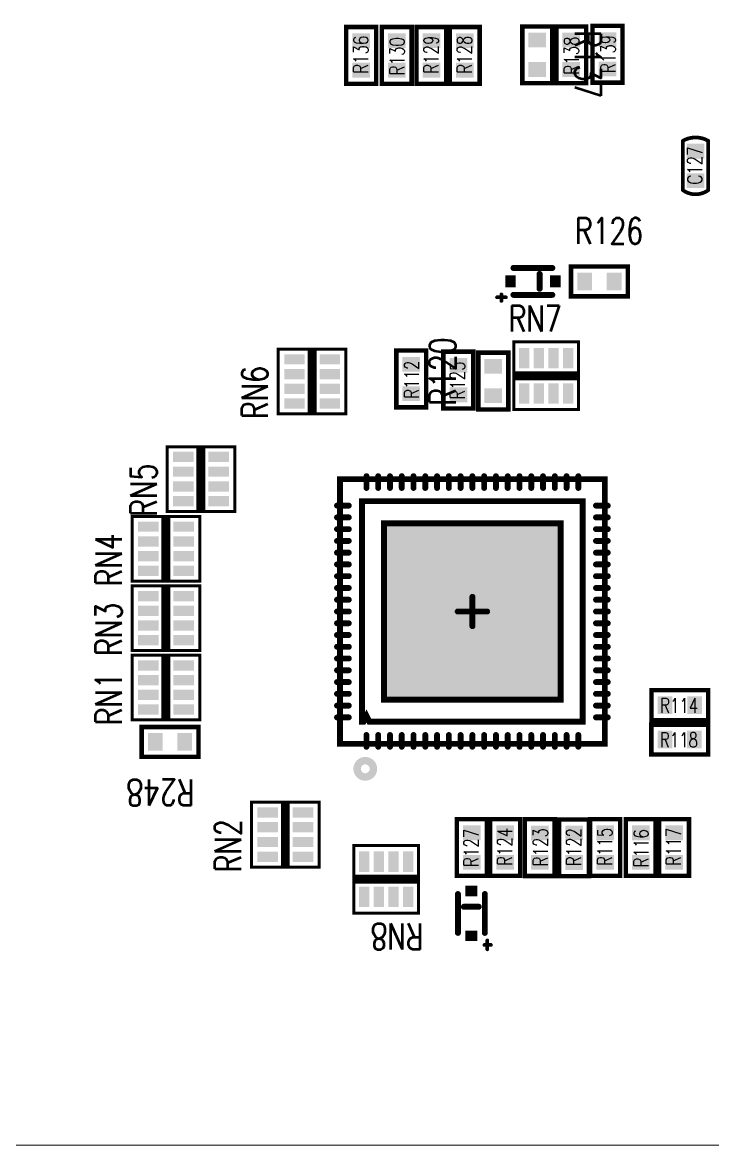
# Model space of a CAD drawing. Extents: x -19 to 193, y -25 to 111.
# Drawn here: x 141.44 to 164.88, y -0.02 to 38.16 of the extents above; entities that cross this region are included whole.
import ezdxf
from ezdxf.enums import TextEntityAlignment as Align

# ---------------------------------------------------------------- set-up
doc = ezdxf.new("R2010")
doc.units = 0
for name, color, linetype in [('BOARD_OUTLINE_00', 6, 'CONTINUOUS'), ('DRIL_NPLTE_THRU_01', 3, 'CONTINUOUS'), ('DRIL_NPLTE_THRU_02', 222, 'CONTINUOUS'), ('DRIL_NPLTE_THRU_03', 5, 'CONTINUOUS'), ('DRIL_NPLTE_THRU_04', 1, 'CONTINUOUS'), ('DRIL_PLTE_THRU_01', 3, 'CONTINUOUS'), ('DRIL_PLTE_THRU_02', 222, 'CONTINUOUS'), ('DRIL_PLTE_THRU_03', 5, 'CONTINUOUS'), ('DRIL_PLTE_THRU_04', 1, 'CONTINUOUS'), ('PADS_BOT', 16, 'CONTINUOUS'), ('PADS_INNER', 96, 'CONTINUOUS'), ('PADS_TOP', 96, 'CONTINUOUS'), ('PART_NAME_01', 254, 'CONTINUOUS'), ('PART_TOP_2DLINE_00', 254, 'CONTINUOUS'), ('PART_TOP_2DLINE_01', 254, 'CONTINUOUS'), ('PART_TOP_2DLINE_120', 6, 'CONTINUOUS'), ('PART_TOP_2DLINE_126', 146, 'CONTINUOUS'), ('PART_TOP_2DLINE_127', 43, 'CONTINUOUS')]:
    doc.layers.add(name, color=color, linetype=linetype)
doc.styles.add('W0$0762', font='simplex', dxfattribs={"width": 0.75})
doc.styles.add('W0$127', font='simplex', dxfattribs={"width": 0.75})

# ---------------------------------------------------------------- blocks, each defined once
blk = doc.blocks.new('BOARD_1')
at = {"layer": 'BOARD_OUTLINE_00', "const_width": 0.0254}
blk.add_lwpolyline([(8.292, 28.555, 0.414214), (10.062, 26.105), (198.007, 26.105, 0.40555), (200.543, 28.975), (200.543, 130.731, 0.414214), (198, 133), (185, 133), (185, 125), (166.5, 125), (166.5, 133), (158.5, 133), (158.5, 126.516, -0.90993), (154.8, 126.516), (154.8, 137.6), (143.6, 137.6), (143.6, 130.08, -0.905156), (141.7, 130.08), (141.7, 137.6), (120.477, 137.6), (120.477, 125), (11.112, 125, 0.414214), (8.292, 123)], format="xyb", close=True, dxfattribs=at)
blk = doc.blocks.new('SMOOTH_0$127')
at = {"const_width": 0.0635}
blk.add_lwpolyline([(-0.03175, 0, 1), (0.03175, 0, 1)], format="xyb", close=True, dxfattribs=at)
blk = doc.blocks.new('PART_BODY_TOP_102')
at = {"layer": 'PART_TOP_2DLINE_01', "const_width": 0.127}
blk.add_lwpolyline([(-0.852, 0.432), (0.825, 0.432, -0.325402), (0.825, -0.432), (-0.852, -0.432, -0.265612)], format="xyb", close=True, dxfattribs=at)
at = {"layer": 'PART_TOP_2DLINE_01'}
for p in [(-0.852, 0.432), (0.825, 0.432), (-0.852, -0.432), (0.825, -0.432)]:
    blk.add_blockref('SMOOTH_0$127', p, dxfattribs=at)
blk = doc.blocks.new('DRIL_HOLE_0')
blk.add_lwpolyline([(0, 0, 1), (0, 0, 1)], format="xyb", close=True)
blk = doc.blocks.new('PAD_0')
blk.add_lwpolyline([(0, 0, 1), (0, 0, 1)], format="xyb", close=True)
blk = doc.blocks.new('PAD_13')
at = {"const_width": 0.5}
blk.add_lwpolyline([(-0.3, 0), (0.3, 0)], dxfattribs=at)
blk = doc.blocks.new('STK_TOP_5')
at = {"layer": 'DRIL_NPLTE_THRU_01'}
blk.add_blockref('DRIL_HOLE_0', (0, 0), dxfattribs=at)
at = {"layer": 'DRIL_NPLTE_THRU_02'}
blk.add_blockref('DRIL_HOLE_0', (0, 0), dxfattribs=at)
at = {"layer": 'DRIL_NPLTE_THRU_03'}
blk.add_blockref('DRIL_HOLE_0', (0, 0), dxfattribs=at)
at = {"layer": 'DRIL_NPLTE_THRU_04'}
blk.add_blockref('DRIL_HOLE_0', (0, 0), dxfattribs=at)
at = {"layer": 'PADS_BOT'}
blk.add_blockref('PAD_0', (0, 0), dxfattribs=at)
at = {"layer": 'PADS_INNER'}
blk.add_blockref('PAD_0', (0, 0), dxfattribs=at)
at = {"layer": 'PADS_TOP', "rotation": 90}
blk.add_blockref('PAD_13', (0, 0), dxfattribs=at)
blk = doc.blocks.new('SYM_TOP_5')
for name, p in [('PART_BODY_TOP_102', (0, 0)), ('STK_TOP_5', (-0.5, 0)), ('STK_TOP_5', (0.5, 0))]:
    blk.add_blockref(name, p)
blk = doc.blocks.new('PART_TOP_44')
blk.add_blockref('SYM_TOP_5', (0, 0))
at = {"layer": 'PART_NAME_01', "style": 'W0$0762', "width": 0.75}
blk.add_text('C127', height=0.49784, rotation=-180, dxfattribs=at).set_placement((-0.013134, -0.0254), align=Align.MIDDLE_CENTER)
blk = doc.blocks.new('SMOOTH_0$1524')
at = {"const_width": 0.0762}
blk.add_lwpolyline([(-0.0381, 0, 1), (0.0381, 0, 1)], format="xyb", close=True, dxfattribs=at)
blk = doc.blocks.new('PART_BODY_TOP_101')
at = {"layer": 'PART_TOP_2DLINE_01', "const_width": 0.1524}
blk.add_lwpolyline([(-0.9652, 0.508), (0.9652, 0.508), (0.9652, -0.508), (-0.9652, -0.508)], close=True, dxfattribs=at)
at = {"layer": 'PART_TOP_2DLINE_01'}
for p in [(-0.9652, 0.508), (0.9652, 0.508), (-0.9652, -0.508), (0.9652, -0.508)]:
    blk.add_blockref('SMOOTH_0$1524', p, dxfattribs=at)
blk = doc.blocks.new('SYM_TOP_4')
for name, p in [('PART_BODY_TOP_101', (0, 0)), ('STK_TOP_5', (-0.5, 0)), ('STK_TOP_5', (0.5, 0))]:
    blk.add_blockref(name, p)
blk = doc.blocks.new('PART_TOP_228')
blk.add_blockref('SYM_TOP_4', (0, 0))
at = {"layer": 'PART_NAME_01', "style": 'W0$0762', "width": 0.75}
blk.add_text('R117', height=0.4978, dxfattribs=at).set_placement((0.025, 0.013), align=Align.MIDDLE_CENTER)
blk = doc.blocks.new('PART_TOP_231')
blk.add_blockref('SYM_TOP_4', (0, 0))
at = {"layer": 'PART_NAME_01', "style": 'W0$0762', "width": 0.75}
blk.add_text('R114', height=0.4978, rotation=-180, dxfattribs=at).set_placement((0.025, 0.013), align=Align.MIDDLE_CENTER)
blk = doc.blocks.new('PART_TOP_232')
blk.add_blockref('SYM_TOP_4', (0, 0))
at = {"layer": 'PART_NAME_01', "style": 'W0$0762', "width": 0.75}
blk.add_text('R118', height=0.49784, dxfattribs=at).set_placement((-0.0254, -0.0127), align=Align.MIDDLE_CENTER)
blk = doc.blocks.new('PART_TOP_233')
blk.add_blockref('SYM_TOP_4', (0, 0))
at = {"layer": 'PART_NAME_01', "style": 'W0$0762', "width": 0.75}
blk.add_text('R116', height=0.49784, dxfattribs=at).set_placement((-0.0254, -0.0127), align=Align.MIDDLE_CENTER)
blk = doc.blocks.new('PART_TOP_236')
blk.add_blockref('SYM_TOP_4', (0, 0))
at = {"layer": 'PART_NAME_01', "style": 'W0$0762', "width": 0.75}
blk.add_text('R139', height=0.49784, dxfattribs=at).set_placement((0.0127, -0.0254), align=Align.MIDDLE_CENTER)
blk = doc.blocks.new('PART_TOP_237')
blk.add_blockref('SYM_TOP_4', (0, 0))
at = {"layer": 'PART_NAME_01', "style": 'W0$0762', "width": 0.75}
blk.add_text('R115', height=0.4978, dxfattribs=at).set_placement((0.025, 0.013), align=Align.MIDDLE_CENTER)
blk = doc.blocks.new('PART_TOP_239')
blk.add_blockref('SYM_TOP_4', (0, 0))
at = {"layer": 'PART_NAME_01', "style": 'W0$127', "width": 0.75}
blk.add_text('R126', height=0.889, dxfattribs=at).set_placement((-0.833, 1.275))
blk = doc.blocks.new('PART_TOP_240')
blk.add_blockref('SYM_TOP_4', (0, 0))
at = {"layer": 'PART_NAME_01', "style": 'W0$0762', "width": 0.75}
blk.add_text('R122', height=0.4978, dxfattribs=at).set_placement((0.025, 0.013), align=Align.MIDDLE_CENTER)
blk = doc.blocks.new('PART_TOP_241')
blk.add_blockref('SYM_TOP_4', (0, 0))
at = {"layer": 'PART_NAME_01', "style": 'W0$0762', "width": 0.75}
blk.add_text('R138', height=0.4978, rotation=-180, dxfattribs=at).set_placement((0.025, 0.013), align=Align.MIDDLE_CENTER)
blk = doc.blocks.new('PART_TOP_245')
blk.add_blockref('SYM_TOP_4', (0, 0))
at = {"layer": 'PART_NAME_01', "style": 'W0$0762', "width": 0.75}
blk.add_text('R123', height=0.49784, dxfattribs=at).set_placement((0.0127, -0.0254), align=Align.MIDDLE_CENTER)
blk = doc.blocks.new('PART_TOP_246')
blk.add_blockref('SYM_TOP_4', (0, 0))
at = {"layer": 'PART_NAME_01', "style": 'W0$127', "width": 0.75}
blk.add_text('R137', height=0.889, dxfattribs=at).set_placement((-0.833, 1.275))
blk = doc.blocks.new('SMOOTH_0$1016')
at = {"const_width": 0.0508}
blk.add_lwpolyline([(-0.0254, 0, 1), (0.0254, 0, 1)], format="xyb", close=True, dxfattribs=at)
blk = doc.blocks.new('PART_BODY_TOP_107')
at = {"layer": 'PART_TOP_2DLINE_00', "const_width": 0.102}
for points in [[(-1.1, 1.15), (1.1, 1.15), (1.1, -1.15), (-1.1, -1.15)], [(-1.1, 0.1), (1.043, 0.1), (1.043, -0.1), (-1.1, -0.1)], [(-1.05, 0.05), (1.1, 0.05), (1.1, -0.025), (-1.05, -0.025)]]:
    blk.add_lwpolyline(points, close=True, dxfattribs=at)
at = {"layer": 'PART_TOP_2DLINE_00'}
for p in [(-1.1, 1.15), (1.1, 1.15), (-1.1, 0.1), (-1.05, 0.05), (-1.05, -0.025), (1.043, 0.1), (1.1, 0.05), (1.1, -0.025), (-1.1, -0.1), (1.043, -0.1), (-1.1, -1.15), (1.1, -1.15)]:
    blk.add_blockref('SMOOTH_0$1016', p, dxfattribs=at)
blk = doc.blocks.new('PAD_55')
at = {"const_width": 0.35}
blk.add_lwpolyline([(-0.35, 0), (0.35, 0)], dxfattribs=at)
blk = doc.blocks.new('STK_TOP_14')
at = {"layer": 'DRIL_PLTE_THRU_01'}
blk.add_blockref('DRIL_HOLE_0', (0, 0), dxfattribs=at)
at = {"layer": 'DRIL_PLTE_THRU_02'}
blk.add_blockref('DRIL_HOLE_0', (0, 0), dxfattribs=at)
at = {"layer": 'DRIL_PLTE_THRU_03'}
blk.add_blockref('DRIL_HOLE_0', (0, 0), dxfattribs=at)
at = {"layer": 'DRIL_PLTE_THRU_04'}
blk.add_blockref('DRIL_HOLE_0', (0, 0), dxfattribs=at)
at = {"layer": 'PADS_BOT'}
blk.add_blockref('PAD_0', (0, 0), dxfattribs=at)
at = {"layer": 'PADS_INNER'}
blk.add_blockref('PAD_0', (0, 0), dxfattribs=at)
at = {"layer": 'PADS_TOP', "rotation": 90}
blk.add_blockref('PAD_55', (0, 0), dxfattribs=at)
blk = doc.blocks.new('SYM_TOP_10')
for name, p in [('PART_BODY_TOP_107', (0, 0)), ('STK_TOP_14', (-0.75, 0.6)), ('STK_TOP_14', (-0.25, 0.6)), ('STK_TOP_14', (0.25, 0.6)), ('STK_TOP_14', (0.75, 0.6)), ('STK_TOP_14', (-0.75, -0.6)), ('STK_TOP_14', (-0.25, -0.6)), ('STK_TOP_14', (0.25, -0.6)), ('STK_TOP_14', (0.75, -0.6))]:
    blk.add_blockref(name, p)
blk = doc.blocks.new('PART_TOP_248')
blk.add_blockref('SYM_TOP_10', (0, 0))
at = {"layer": 'PART_NAME_01', "style": 'W0$127', "width": 0.75}
blk.add_text('RN7', height=0.889, dxfattribs=at).set_placement((-1.276624, 1.502856))
blk = doc.blocks.new('SMOOTH_0$2032')
at = {"const_width": 0.1016}
blk.add_lwpolyline([(-0.0508, 0, 1), (0.0508, 0, 1)], format="xyb", close=True, dxfattribs=at)
blk = doc.blocks.new('PART_BODY_TOP_115')
at = {"layer": 'PART_TOP_2DLINE_00'}
for points, const_width in [([(0.66, 0.457), (-0.66, 0.457)], 0.203), ([(0.229, -0.25), (0.229, 0.255)], 0.203), ([(-1.069, -0.442), (-1.069, -0.662)], 0.127), ([(0.66, -0.457), (-0.66, -0.457)], 0.203), ([(-1.219, -0.54), (-0.918, -0.54)], 0.127)]:
    blk.add_lwpolyline(points, dxfattribs=dict(at, const_width=const_width))
for name, p in [('SMOOTH_0$2032', (-0.66, 0.457)), ('SMOOTH_0$2032', (0.66, 0.457)), ('SMOOTH_0$2032', (0.229, 0.255)), ('SMOOTH_0$127', (-1.069, -0.442)), ('SMOOTH_0$2032', (-0.66, -0.457)), ('SMOOTH_0$2032', (0.229, -0.25)), ('SMOOTH_0$2032', (0.66, -0.457)), ('SMOOTH_0$127', (-1.219, -0.54)), ('SMOOTH_0$127', (-1.069, -0.662)), ('SMOOTH_0$127', (-0.918, -0.54))]:
    blk.add_blockref(name, p, dxfattribs=at)
blk = doc.blocks.new('PAD_29')
at = {"const_width": 0.3556}
blk.add_lwpolyline([(-0.2032, 0), (0.2032, 0)], dxfattribs=at)
blk = doc.blocks.new('STK_TOP_30')
at = {"layer": 'DRIL_PLTE_THRU_01'}
blk.add_blockref('DRIL_HOLE_0', (0, 0), dxfattribs=at)
at = {"layer": 'DRIL_PLTE_THRU_02'}
blk.add_blockref('DRIL_HOLE_0', (0, 0), dxfattribs=at)
at = {"layer": 'DRIL_PLTE_THRU_03'}
blk.add_blockref('DRIL_HOLE_0', (0, 0), dxfattribs=at)
at = {"layer": 'DRIL_PLTE_THRU_04'}
blk.add_blockref('DRIL_HOLE_0', (0, 0), dxfattribs=at)
at = {"layer": 'PADS_BOT'}
blk.add_blockref('PAD_0', (0, 0), dxfattribs=at)
at = {"layer": 'PADS_INNER'}
blk.add_blockref('PAD_0', (0, 0), dxfattribs=at)
at = {"layer": 'PADS_TOP', "rotation": 90}
blk.add_blockref('PAD_29', (0, 0), dxfattribs=at)
blk = doc.blocks.new('SYM_TOP_18')
for name, p in [('PART_BODY_TOP_115', (0, 0)), ('STK_TOP_30', (-0.762, 0)), ('STK_TOP_30', (0.762, 0))]:
    blk.add_blockref(name, p)
blk = doc.blocks.new('PART_TOP_253')
blk.add_blockref('SYM_TOP_18', (0, 0))
blk = doc.blocks.new('PART_TOP_254')
blk.add_blockref('SYM_TOP_4', (0, 0))
at = {"layer": 'PART_NAME_01', "style": 'W0$0762', "width": 0.75}
blk.add_text('R124', height=0.4978, dxfattribs=at).set_placement((0.025, 0.013), align=Align.MIDDLE_CENTER)
blk = doc.blocks.new('PART_TOP_256')
blk.add_blockref('SYM_TOP_4', (0, 0))
at = {"layer": 'PART_NAME_01', "style": 'W0$127', "width": 0.75}
blk.add_text('R120', height=0.889, dxfattribs=at).set_placement((-0.833, 1.275))
blk = doc.blocks.new('PART_TOP_259')
blk.add_blockref('SYM_TOP_18', (0, 0))
blk = doc.blocks.new('PART_TOP_260')
blk.add_blockref('SYM_TOP_4', (0, 0))
at = {"layer": 'PART_NAME_01', "style": 'W0$0762', "width": 0.75}
blk.add_text('R127', height=0.4978, dxfattribs=at).set_placement((-0.013, 0.025), align=Align.MIDDLE_CENTER)
blk = doc.blocks.new('PART_TOP_262')
blk.add_blockref('SYM_TOP_4', (0, 0))
at = {"layer": 'PART_NAME_01', "style": 'W0$0762', "width": 0.75}
blk.add_text('R128', height=0.4978, dxfattribs=at).set_placement((0.025, 0.013), align=Align.MIDDLE_CENTER)
blk = doc.blocks.new('PART_TOP_263')
blk.add_blockref('SYM_TOP_4', (0, 0))
at = {"layer": 'PART_NAME_01', "style": 'W0$0762', "width": 0.75}
blk.add_text('R125', height=0.49784, rotation=-180, dxfattribs=at).set_placement((0.0127, -0.0254), align=Align.MIDDLE_CENTER)
blk = doc.blocks.new('PART_TOP_267')
blk.add_blockref('SYM_TOP_4', (0, 0))
at = {"layer": 'PART_NAME_01', "style": 'W0$0762', "width": 0.75}
blk.add_text('R129', height=0.4978, dxfattribs=at).set_placement((0.025, 0.013), align=Align.MIDDLE_CENTER)
blk = doc.blocks.new('PART_TOP_270')
blk.add_blockref('SYM_TOP_4', (0, 0))
at = {"layer": 'PART_NAME_01', "style": 'W0$0762', "width": 0.75}
blk.add_text('R112', height=0.49784, dxfattribs=at).set_placement((-0.0254, -0.0127), align=Align.MIDDLE_CENTER)
blk = doc.blocks.new('PART_TOP_272')
blk.add_blockref('SYM_TOP_4', (0, 0))
at = {"layer": 'PART_NAME_01', "style": 'W0$0762', "width": 0.75}
blk.add_text('R130', height=0.49784, dxfattribs=at).set_placement((-0.0254, -0.0127), align=Align.MIDDLE_CENTER)
blk = doc.blocks.new('SMOOTH_0$2')
at = {"const_width": 0.1}
blk.add_lwpolyline([(-0.05, 0, 1), (0.05, 0, 1)], format="xyb", close=True, dxfattribs=at)
blk = doc.blocks.new('PART_BODY_TOP_109')
at = {"layer": 'PART_TOP_2DLINE_01', "const_width": 0.254}
blk.add_lwpolyline([(-5.627, 3.64, 1), (-5.073, 3.64, 1)], format="xyb", close=True, dxfattribs=at)
at = {"layer": 'PART_TOP_2DLINE_120', "const_width": 0.2}
blk.add_lwpolyline([(-4.5, 4.5), (4.5, 4.5), (4.5, -4.5), (-4.5, -4.5)], close=True, dxfattribs=at)
for points in [[(-0.5, 0), (0, 0), (0, 0.5)], [(0, -0.5), (0, 0), (0.5, 0)]]:
    blk.add_lwpolyline(points, dxfattribs=at)
at = {"layer": 'PART_TOP_2DLINE_126', "const_width": 0.2}
blk.add_lwpolyline([(-3.75, -3.75), (3.75, -3.75), (3.75, 3.75), (-3.75, 3.75), (-3.75, 3.7), (-3.55, 3.6), (-3.75, 3.5)], close=True, dxfattribs=at)
at = {"layer": 'PART_TOP_2DLINE_127', "const_width": 0.2}
blk.add_lwpolyline([(-3, -3), (3, -3), (3, 3), (-3, 3)], close=True, dxfattribs=at)
at = {"layer": 'PART_TOP_2DLINE_120'}
for p in [(-4.5, 4.5), (4.5, 4.5), (0, 0.5), (-0.5, 0), (0, 0), (0, 0), (0.5, 0), (0, -0.5), (-4.5, -4.5), (4.5, -4.5)]:
    blk.add_blockref('SMOOTH_0$2', p, dxfattribs=at)
at = {"layer": 'PART_TOP_2DLINE_126'}
for p in [(-3.75, 3.75), (3.75, 3.75), (-3.75, 3.7), (-3.75, 3.5), (-3.55, 3.6), (-3.75, -3.75), (3.75, -3.75)]:
    blk.add_blockref('SMOOTH_0$2', p, dxfattribs=at)
at = {"layer": 'PART_TOP_2DLINE_127'}
for p in [(-3, 3), (3, 3), (-3, -3), (3, -3)]:
    blk.add_blockref('SMOOTH_0$2', p, dxfattribs=at)
blk = doc.blocks.new('PAD_58')
at = {"const_width": 0.1}
blk.add_lwpolyline([(-0.2, -0.05), (0.2, -0.05, 1), (0.2, 0.05), (-0.2, 0.05, 1)], format="xyb", close=True, dxfattribs=at)
blk = doc.blocks.new('STK_TOP_18')
at = {"layer": 'DRIL_NPLTE_THRU_01'}
blk.add_blockref('DRIL_HOLE_0', (0, 0), dxfattribs=at)
at = {"layer": 'DRIL_NPLTE_THRU_02'}
blk.add_blockref('DRIL_HOLE_0', (0, 0), dxfattribs=at)
at = {"layer": 'DRIL_NPLTE_THRU_03'}
blk.add_blockref('DRIL_HOLE_0', (0, 0), dxfattribs=at)
at = {"layer": 'DRIL_NPLTE_THRU_04'}
blk.add_blockref('DRIL_HOLE_0', (0, 0), dxfattribs=at)
at = {"layer": 'PADS_BOT'}
blk.add_blockref('PAD_0', (0, 0), dxfattribs=at)
at = {"layer": 'PADS_INNER'}
blk.add_blockref('PAD_0', (0, 0), dxfattribs=at)
at = {"layer": 'PADS_TOP'}
blk.add_blockref('PAD_58', (0, 0), dxfattribs=at)
blk = doc.blocks.new('STK_TOP_19')
at = {"layer": 'DRIL_NPLTE_THRU_01'}
blk.add_blockref('DRIL_HOLE_0', (0, 0), dxfattribs=at)
at = {"layer": 'DRIL_NPLTE_THRU_02'}
blk.add_blockref('DRIL_HOLE_0', (0, 0), dxfattribs=at)
at = {"layer": 'DRIL_NPLTE_THRU_03'}
blk.add_blockref('DRIL_HOLE_0', (0, 0), dxfattribs=at)
at = {"layer": 'DRIL_NPLTE_THRU_04'}
blk.add_blockref('DRIL_HOLE_0', (0, 0), dxfattribs=at)
at = {"layer": 'PADS_BOT'}
blk.add_blockref('PAD_0', (0, 0), dxfattribs=at)
at = {"layer": 'PADS_INNER'}
blk.add_blockref('PAD_0', (0, 0), dxfattribs=at)
at = {"layer": 'PADS_TOP', "rotation": 90}
blk.add_blockref('PAD_58', (0, 0), dxfattribs=at)
blk = doc.blocks.new('PAD_59')
at = {"const_width": 5.9}
blk.add_lwpolyline([(-2.95, 0), (2.95, 0)], dxfattribs=at)
blk = doc.blocks.new('STK_TOP_20')
at = {"layer": 'DRIL_NPLTE_THRU_01'}
blk.add_blockref('DRIL_HOLE_0', (0, 0), dxfattribs=at)
at = {"layer": 'DRIL_NPLTE_THRU_02'}
blk.add_blockref('DRIL_HOLE_0', (0, 0), dxfattribs=at)
at = {"layer": 'DRIL_NPLTE_THRU_03'}
blk.add_blockref('DRIL_HOLE_0', (0, 0), dxfattribs=at)
at = {"layer": 'DRIL_NPLTE_THRU_04'}
blk.add_blockref('DRIL_HOLE_0', (0, 0), dxfattribs=at)
at = {"layer": 'PADS_BOT'}
blk.add_blockref('PAD_0', (0, 0), dxfattribs=at)
at = {"layer": 'PADS_INNER'}
blk.add_blockref('PAD_0', (0, 0), dxfattribs=at)
at = {"layer": 'PADS_TOP'}
blk.add_blockref('PAD_59', (0, 0), dxfattribs=at)
blk = doc.blocks.new('SYM_TOP_12')
for name, p in [('PART_BODY_TOP_109', (0, 0)), ('STK_TOP_19', (-3.6, 4.4)), ('STK_TOP_19', (-3.2, 4.4)), ('STK_TOP_19', (-2.8, 4.4)), ('STK_TOP_19', (-2.4, 4.4)), ('STK_TOP_19', (-2, 4.4)), ('STK_TOP_19', (-1.6, 4.4)), ('STK_TOP_19', (-1.2, 4.4)), ('STK_TOP_19', (-0.8, 4.4)), ('STK_TOP_19', (-0.4, 4.4)), ('STK_TOP_19', (0, 4.4)), ('STK_TOP_19', (0.4, 4.4)), ('STK_TOP_19', (0.8, 4.4)), ('STK_TOP_19', (1.2, 4.4)), ('STK_TOP_19', (1.6, 4.4)), ('STK_TOP_19', (2, 4.4)), ('STK_TOP_19', (2.4, 4.4)), ('STK_TOP_19', (2.8, 4.4)), ('STK_TOP_19', (3.2, 4.4)), ('STK_TOP_19', (3.6, 4.4)), ('STK_TOP_18', (-4.4, 3.6)), ('STK_TOP_18', (4.4, 3.6)), ('STK_TOP_18', (-4.4, 3.2)), ('STK_TOP_18', (4.4, 3.2)), ('STK_TOP_20', (0, 0)), ('STK_TOP_18', (-4.4, 2.8)), ('STK_TOP_18', (4.4, 2.8)), ('STK_TOP_18', (-4.4, 2.4)), ('STK_TOP_18', (4.4, 2.4)), ('STK_TOP_18', (-4.4, 2)), ('STK_TOP_18', (4.4, 2)), ('STK_TOP_18', (-4.4, 1.6)), ('STK_TOP_18', (4.4, 1.6)), ('STK_TOP_18', (-4.4, 1.2)), ('STK_TOP_18', (4.4, 1.2)), ('STK_TOP_18', (-4.4, 0.8)), ('STK_TOP_18', (4.4, 0.8)), ('STK_TOP_18', (-4.4, 0.4)), ('STK_TOP_18', (4.4, 0.4)), ('STK_TOP_18', (-4.4, 0)), ('STK_TOP_18', (4.4, 0)), ('STK_TOP_18', (-4.4, -0.4)), ('STK_TOP_18', (4.4, -0.4)), ('STK_TOP_18', (-4.4, -0.8)), ('STK_TOP_18', (4.4, -0.8)), ('STK_TOP_18', (-4.4, -1.2)), ('STK_TOP_18', (4.4, -1.2)), ('STK_TOP_18', (-4.4, -1.6)), ('STK_TOP_18', (4.4, -1.6)), ('STK_TOP_18', (-4.4, -2)), ('STK_TOP_18', (4.4, -2)), ('STK_TOP_18', (-4.4, -2.4)), ('STK_TOP_18', (4.4, -2.4)), ('STK_TOP_18', (-4.4, -2.8)), ('STK_TOP_18', (4.4, -2.8)), ('STK_TOP_18', (-4.4, -3.2)), ('STK_TOP_18', (4.4, -3.2)), ('STK_TOP_18', (-4.4, -3.6)), ('STK_TOP_18', (4.4, -3.6)), ('STK_TOP_19', (-3.6, -4.4)), ('STK_TOP_19', (-3.2, -4.4)), ('STK_TOP_19', (-2.8, -4.4)), ('STK_TOP_19', (-2.4, -4.4)), ('STK_TOP_19', (-2, -4.4)), ('STK_TOP_19', (-1.6, -4.4)), ('STK_TOP_19', (-1.2, -4.4)), ('STK_TOP_19', (-0.8, -4.4)), ('STK_TOP_19', (-0.4, -4.4)), ('STK_TOP_19', (0, -4.4)), ('STK_TOP_19', (0.4, -4.4)), ('STK_TOP_19', (0.8, -4.4)), ('STK_TOP_19', (1.2, -4.4)), ('STK_TOP_19', (1.6, -4.4)), ('STK_TOP_19', (2, -4.4)), ('STK_TOP_19', (2.4, -4.4)), ('STK_TOP_19', (2.8, -4.4)), ('STK_TOP_19', (3.2, -4.4)), ('STK_TOP_19', (3.6, -4.4))]:
    blk.add_blockref(name, p)
blk = doc.blocks.new('PART_TOP_277')
blk.add_blockref('SYM_TOP_12', (0, 0))
blk = doc.blocks.new('PART_TOP_280')
blk.add_blockref('SYM_TOP_10', (0, 0))
at = {"layer": 'PART_NAME_01', "style": 'W0$127', "width": 0.75}
blk.add_text('RN8', height=0.889, dxfattribs=at).set_placement((-1.276624, 1.502856))
blk = doc.blocks.new('PART_TOP_281')
blk.add_blockref('SYM_TOP_4', (0, 0))
at = {"layer": 'PART_NAME_01', "style": 'W0$0762', "width": 0.75}
blk.add_text('R136', height=0.4978, dxfattribs=at).set_placement((0.025, 0.013), align=Align.MIDDLE_CENTER)
blk = doc.blocks.new('PART_BODY_TOP_108')
at = {"layer": 'PART_TOP_2DLINE_01', "const_width": 0.254}
blk.add_lwpolyline([(-5.607, 3.85, 1), (-5.013, 3.85, 1)], format="xyb", close=True, dxfattribs=at)
at = {"layer": 'PART_TOP_2DLINE_120', "const_width": 0.2}
blk.add_lwpolyline([(-4.5, 4.5), (4.5, 4.5), (4.5, -4.5), (-4.5, -4.5)], close=True, dxfattribs=at)
for points in [[(-0.5, 0), (0, 0), (0, 0.5)], [(0, -0.5), (0, 0), (0.5, 0)]]:
    blk.add_lwpolyline(points, dxfattribs=at)
at = {"layer": 'PART_TOP_2DLINE_126', "const_width": 0.2}
blk.add_lwpolyline([(-3.75, -3.75), (3.75, -3.75), (3.75, 3.75), (-3.75, 3.75)], close=True, dxfattribs=at)
at = {"layer": 'PART_TOP_2DLINE_127', "const_width": 0.2}
blk.add_lwpolyline([(-3, -3), (3, -3), (3, 3), (-3, 3)], close=True, dxfattribs=at)
at = {"layer": 'PART_TOP_2DLINE_120'}
for p in [(-4.5, 4.5), (4.5, 4.5), (0, 0.5), (-0.5, 0), (0, 0), (0, 0), (0.5, 0), (0, -0.5), (-4.5, -4.5), (4.5, -4.5)]:
    blk.add_blockref('SMOOTH_0$2', p, dxfattribs=at)
at = {"layer": 'PART_TOP_2DLINE_126'}
for p in [(-3.75, 3.75), (3.75, 3.75), (-3.75, -3.75), (3.75, -3.75)]:
    blk.add_blockref('SMOOTH_0$2', p, dxfattribs=at)
at = {"layer": 'PART_TOP_2DLINE_127'}
for p in [(-3, 3), (3, 3), (-3, -3), (3, -3)]:
    blk.add_blockref('SMOOTH_0$2', p, dxfattribs=at)
blk = doc.blocks.new('PAD_60')
at = {"const_width": 0.125}
blk.add_lwpolyline([(-0.175, -0.0625), (0.175, -0.0625, 1), (0.175, 0.0625), (-0.175, 0.0625, 1)], format="xyb", close=True, dxfattribs=at)
blk = doc.blocks.new('STK_TOP_15')
at = {"layer": 'DRIL_NPLTE_THRU_01'}
blk.add_blockref('DRIL_HOLE_0', (0, 0), dxfattribs=at)
at = {"layer": 'DRIL_NPLTE_THRU_02'}
blk.add_blockref('DRIL_HOLE_0', (0, 0), dxfattribs=at)
at = {"layer": 'DRIL_NPLTE_THRU_03'}
blk.add_blockref('DRIL_HOLE_0', (0, 0), dxfattribs=at)
at = {"layer": 'DRIL_NPLTE_THRU_04'}
blk.add_blockref('DRIL_HOLE_0', (0, 0), dxfattribs=at)
at = {"layer": 'PADS_BOT'}
blk.add_blockref('PAD_0', (0, 0), dxfattribs=at)
at = {"layer": 'PADS_INNER'}
blk.add_blockref('PAD_0', (0, 0), dxfattribs=at)
at = {"layer": 'PADS_TOP'}
blk.add_blockref('PAD_60', (0, 0), dxfattribs=at)
blk = doc.blocks.new('STK_TOP_16')
at = {"layer": 'DRIL_NPLTE_THRU_01'}
blk.add_blockref('DRIL_HOLE_0', (0, 0), dxfattribs=at)
at = {"layer": 'DRIL_NPLTE_THRU_02'}
blk.add_blockref('DRIL_HOLE_0', (0, 0), dxfattribs=at)
at = {"layer": 'DRIL_NPLTE_THRU_03'}
blk.add_blockref('DRIL_HOLE_0', (0, 0), dxfattribs=at)
at = {"layer": 'DRIL_NPLTE_THRU_04'}
blk.add_blockref('DRIL_HOLE_0', (0, 0), dxfattribs=at)
at = {"layer": 'PADS_BOT'}
blk.add_blockref('PAD_0', (0, 0), dxfattribs=at)
at = {"layer": 'PADS_INNER'}
blk.add_blockref('PAD_0', (0, 0), dxfattribs=at)
at = {"layer": 'PADS_TOP', "rotation": 90}
blk.add_blockref('PAD_60', (0, 0), dxfattribs=at)
blk = doc.blocks.new('PAD_61')
at = {"const_width": 7.2}
blk.add_lwpolyline([(-3.6, 0), (3.6, 0)], dxfattribs=at)
blk = doc.blocks.new('STK_TOP_17')
at = {"layer": 'DRIL_NPLTE_THRU_01'}
blk.add_blockref('DRIL_HOLE_0', (0, 0), dxfattribs=at)
at = {"layer": 'DRIL_NPLTE_THRU_02'}
blk.add_blockref('DRIL_HOLE_0', (0, 0), dxfattribs=at)
at = {"layer": 'DRIL_NPLTE_THRU_03'}
blk.add_blockref('DRIL_HOLE_0', (0, 0), dxfattribs=at)
at = {"layer": 'DRIL_NPLTE_THRU_04'}
blk.add_blockref('DRIL_HOLE_0', (0, 0), dxfattribs=at)
at = {"layer": 'PADS_BOT'}
blk.add_blockref('PAD_0', (0, 0), dxfattribs=at)
at = {"layer": 'PADS_INNER'}
blk.add_blockref('PAD_0', (0, 0), dxfattribs=at)
at = {"layer": 'PADS_TOP'}
blk.add_blockref('PAD_61', (0, 0), dxfattribs=at)
blk = doc.blocks.new('SYM_TOP_11')
for name, p in [('PART_BODY_TOP_108', (0, 0)), ('STK_TOP_16', (-3.75, 4.4)), ('STK_TOP_16', (-3.25, 4.4)), ('STK_TOP_16', (-2.75, 4.4)), ('STK_TOP_16', (-2.25, 4.4)), ('STK_TOP_16', (-1.75, 4.4)), ('STK_TOP_16', (-1.25, 4.4)), ('STK_TOP_16', (-0.75, 4.4)), ('STK_TOP_16', (-0.25, 4.4)), ('STK_TOP_16', (0.25, 4.4)), ('STK_TOP_16', (0.75, 4.4)), ('STK_TOP_16', (1.25, 4.4)), ('STK_TOP_16', (1.75, 4.4)), ('STK_TOP_16', (2.25, 4.4)), ('STK_TOP_16', (2.75, 4.4)), ('STK_TOP_16', (3.25, 4.4)), ('STK_TOP_16', (3.75, 4.4)), ('STK_TOP_15', (-4.4, 3.75)), ('STK_TOP_15', (4.4, 3.75)), ('STK_TOP_17', (0, 0)), ('STK_TOP_15', (-4.4, 3.25)), ('STK_TOP_15', (4.4, 3.25)), ('STK_TOP_15', (-4.4, 2.75)), ('STK_TOP_15', (4.4, 2.75)), ('STK_TOP_15', (-4.4, 2.25)), ('STK_TOP_15', (4.4, 2.25)), ('STK_TOP_15', (-4.4, 1.75)), ('STK_TOP_15', (4.4, 1.75)), ('STK_TOP_15', (-4.4, 1.25)), ('STK_TOP_15', (4.4, 1.25)), ('STK_TOP_15', (-4.4, 0.75)), ('STK_TOP_15', (4.4, 0.75)), ('STK_TOP_15', (-4.4, 0.25)), ('STK_TOP_15', (4.4, 0.25)), ('STK_TOP_15', (-4.4, -0.25)), ('STK_TOP_15', (4.4, -0.25)), ('STK_TOP_15', (-4.4, -0.75)), ('STK_TOP_15', (4.4, -0.75)), ('STK_TOP_15', (-4.4, -1.25)), ('STK_TOP_15', (4.4, -1.25)), ('STK_TOP_15', (-4.4, -1.75)), ('STK_TOP_15', (4.4, -1.75)), ('STK_TOP_15', (-4.4, -2.25)), ('STK_TOP_15', (4.4, -2.25)), ('STK_TOP_15', (-4.4, -2.75)), ('STK_TOP_15', (4.4, -2.75)), ('STK_TOP_15', (-4.4, -3.25)), ('STK_TOP_15', (4.4, -3.25)), ('STK_TOP_15', (-4.4, -3.75)), ('STK_TOP_15', (4.4, -3.75)), ('STK_TOP_16', (-3.75, -4.4)), ('STK_TOP_16', (-3.25, -4.4)), ('STK_TOP_16', (-2.75, -4.4)), ('STK_TOP_16', (-2.25, -4.4)), ('STK_TOP_16', (-1.75, -4.4)), ('STK_TOP_16', (-1.25, -4.4)), ('STK_TOP_16', (-0.75, -4.4)), ('STK_TOP_16', (-0.25, -4.4)), ('STK_TOP_16', (0.25, -4.4)), ('STK_TOP_16', (0.75, -4.4)), ('STK_TOP_16', (1.25, -4.4)), ('STK_TOP_16', (1.75, -4.4)), ('STK_TOP_16', (2.25, -4.4)), ('STK_TOP_16', (2.75, -4.4)), ('STK_TOP_16', (3.25, -4.4)), ('STK_TOP_16', (3.75, -4.4))]:
    blk.add_blockref(name, p)
blk = doc.blocks.new('PART_TOP_287')
blk.add_blockref('SYM_TOP_11', (0, 0))
blk = doc.blocks.new('PART_TOP_290')
blk.add_blockref('SYM_TOP_10', (0, 0))
at = {"layer": 'PART_NAME_01', "style": 'W0$127', "width": 0.75}
blk.add_text('RN6', height=0.889, dxfattribs=at).set_placement((-1.276624, 1.502856))
blk = doc.blocks.new('PART_TOP_292')
blk.add_blockref('SYM_TOP_10', (0, 0))
at = {"layer": 'PART_NAME_01', "style": 'W0$127', "width": 0.75}
blk.add_text('RN2', height=0.889, dxfattribs=at).set_placement((-1.276624, 1.502856))
blk = doc.blocks.new('PART_TOP_307')
blk.add_blockref('SYM_TOP_10', (0, 0))
at = {"layer": 'PART_NAME_01', "style": 'W0$127', "width": 0.75}
blk.add_text('RN5', height=0.889, dxfattribs=at).set_placement((-1.276624, 1.502856))
blk = doc.blocks.new('PART_TOP_313')
blk.add_blockref('SYM_TOP_4', (0, 0))
at = {"layer": 'PART_NAME_01', "style": 'W0$127', "width": 0.75}
blk.add_text('R248', height=0.889, dxfattribs=at).set_placement((-0.833, 1.275))
blk = doc.blocks.new('PART_TOP_315')
blk.add_blockref('SYM_TOP_10', (0, 0))
at = {"layer": 'PART_NAME_01', "style": 'W0$127', "width": 0.75}
blk.add_text('RN4', height=0.889, dxfattribs=at).set_placement((-1.276624, 1.502856))
blk = doc.blocks.new('PART_TOP_316')
blk.add_blockref('SYM_TOP_10', (0, 0))
at = {"layer": 'PART_NAME_01', "style": 'W0$127', "width": 0.75}
blk.add_text('RN3', height=0.889, dxfattribs=at).set_placement((-1.276624, 1.502856))
blk = doc.blocks.new('PART_TOP_317')
blk.add_blockref('SYM_TOP_10', (0, 0))
at = {"layer": 'PART_NAME_01', "style": 'W0$127', "width": 0.75}
blk.add_text('RN1', height=0.889, dxfattribs=at).set_placement((-1.276624, 1.502856))

msp = doc.modelspace()

# ---------------------------------------------------------------- block references
for name, p in [('BOARD_1', (-8.282, -26.115)), ('PART_TOP_239', (161.042, 29.359)), ('PART_TOP_253', (158.78, 29.359)), ('PART_TOP_248', (159.232, 26.149)), ('PART_TOP_232', (163.768, 13.781))]:
    msp.add_blockref(name, p)
for name, p, rotation in [('PART_TOP_287', (154.562, 44.776), 90), ('PART_TOP_281', (152.946, 37.042), 90), ('PART_TOP_272', (154.156, 37.042), 90), ('PART_TOP_267', (155.333, 37.042), 90), ('PART_TOP_262', (156.466, 37.042), 90), ('PART_TOP_246', (158.929, 37.064), 270), ('PART_TOP_241', (160.083, 37.064), 270), ('PART_TOP_236', (161.315, 37.082), 90), ('PART_TOP_44', (164.308, 33.287), 270), ('PART_TOP_256', (157.436, 25.971), 90), ('PART_TOP_290', (151.28, 25.96), 90), ('PART_TOP_270', (154.649, 26.044), 90), ('PART_TOP_263', (156.248, 26.003), 270), ('PART_TOP_307', (147.5, 22.64), 90), ('PART_TOP_277', (156.725, 18.136), 90), ('PART_TOP_315', (146.312, 20.27), 90), ('PART_TOP_316', (146.312, 17.909), 90), ('PART_TOP_317', (146.312, 15.549), 90), ('PART_TOP_231', (163.774, 14.95), 180), ('PART_TOP_313', (146.45, 13.7), 180), ('PART_TOP_292', (150.37, 10.548), 90), ('PART_TOP_260', (156.707, 10.11), 90), ('PART_TOP_254', (157.839, 10.11), 90), ('PART_TOP_245', (159.015, 10.109), 90), ('PART_TOP_240', (160.18, 10.101), 90), ('PART_TOP_237', (161.236, 10.11), 90), ('PART_TOP_233', (162.444, 10.11), 90), ('PART_TOP_228', (163.576, 10.11), 90), ('PART_TOP_280', (153.793, 9.033), 180), ('PART_TOP_259', (156.691, 7.868), 90)]:
    msp.add_blockref(name, p, dxfattribs=dict(rotation=rotation))

doc.saveas('drawing.dxf')
